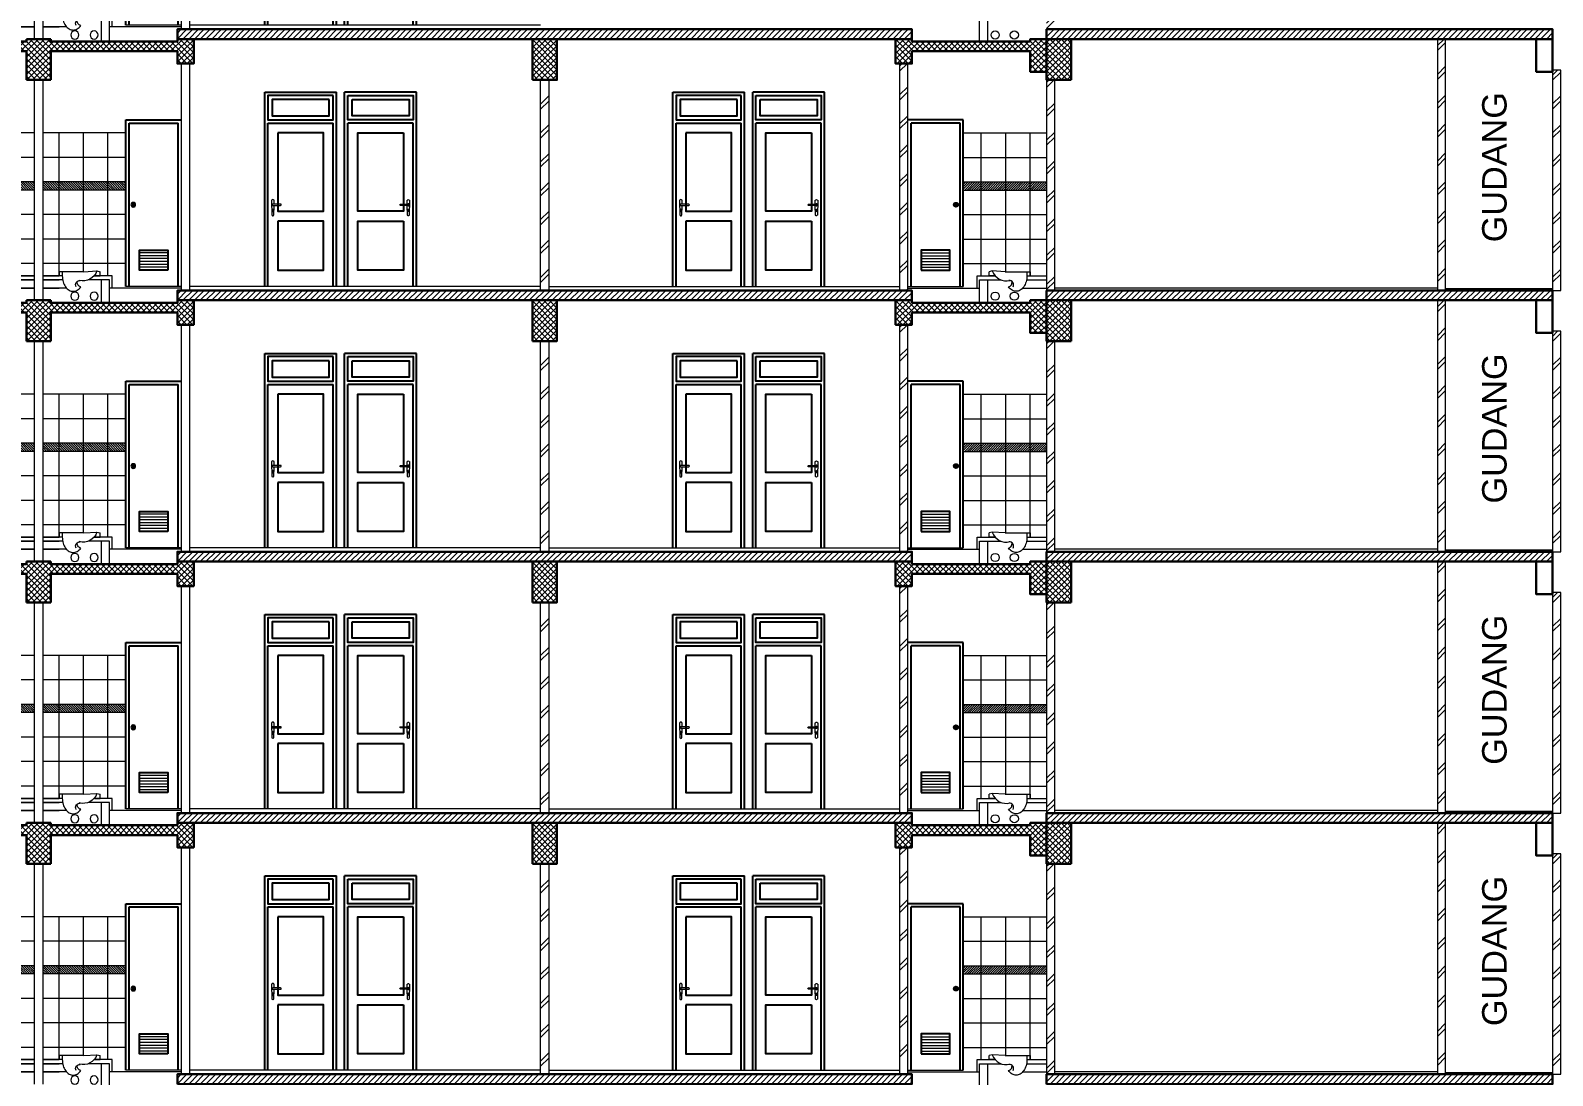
# Model space of a CAD drawing. Header units: millimetres. Extents: x -16 to 103, y -17 to 67.
# Drawn here: x 43.3 to 61.95, y 10.36 to 23.16 of the extents above; entities that cross this region are included whole.
import ezdxf

# ---------------------------------------------------------------- set-up
doc = ezdxf.new("R2010")
doc.units = ezdxf.units.MM
for name, color, linetype, lineweight in [('ars', 11, 'Continuous', 0), ('BLK', 1, 'Continuous', 30), ('lan', 7, 'Continuous', 15), ('NOT', 7, 'Continuous', 20), ('SANITAIR', 15, 'Continuous', 9), ('tem', 5, 'Continuous', 20)]:
    doc.layers.add(name, color=color, linetype=linetype, lineweight=lineweight)
doc.layers.add('Kusen', color=30, linetype='Continuous')
doc.styles.get("Standard").update_dxf_attribs({"font": 'arial.ttf'})
pattern_1 = [(45, (0, 6.4), (-0.03535534, 0.03535534), []), (135, (0, 6.4), (-0.03535534, -0.03535534), [])]
pattern_2 = [(45, (0, 9.6), (-0.03535534, 0.03535534), []), (135, (0, 9.6), (-0.03535534, -0.03535534), [])]
pattern_3 = [(45, (0, 12.8), (-0.03535534, 0.03535534), []), (135, (0, 12.8), (-0.03535534, -0.03535534), [])]
pattern_4 = [(45, (0, 12.8), (-0.03535534, 0.03535534), [])]
pattern_5 = [(45, (0, 16), (-0.03535534, 0.03535534), []), (135, (0, 16), (-0.03535534, -0.03535534), [])]

# ---------------------------------------------------------------- blocks, each defined once
blk = doc.blocks.new('GAGANG PINTU')
at = {"ltscale": 0.2}
for points in [[(1350.01, 1379.82, -1), (1350.01, 1379.836), (1350.106, 1379.836, -1), (1350.106, 1379.82), (1350.01, 1379.82)], [(1350.091, 1379.836), (1350.09, 1379.884), (1350.094, 1379.884, -0.666667), (1350.118, 1379.884), (1350.122, 1379.884), (1350.118, 1379.7), (1350.114, 1379.7, -1), (1350.098, 1379.7), (1350.094, 1379.7), (1350.091, 1379.82)]]:
    blk.add_lwpolyline(points, format="xyb", dxfattribs=at)
at = {"lineweight": 0, "ltscale": 0.2}
blk.add_lwpolyline([(1350.102, 1379.758, -3.732051), (1350.11, 1379.758), (1350.11, 1379.748, -1), (1350.102, 1379.748), (1350.102, 1379.758)], format="xyb", dxfattribs=at)
blk.add_lwpolyline([(1350.105, 1379.768), (1350.107, 1379.768), (1350.107, 1379.76), (1350.105, 1379.76)], close=True, dxfattribs=at)
blk.add_circle((1350.106, 1379.764), 0.0072, dxfattribs=at)
blk.add_arc((1350.106, 1379.828), 0.012, 221.8103, 138.1897, dxfattribs=at)
blk = doc.blocks.new('Sswc2')
for p, q in [((-0.465, 0.01), (-0.505, 0)), ((-0.505, -0.05), (-0.505, 0)), ((-0.306, 0), (-0.465, 0.01)), ((-0.306, 0), (0, 0)), ((-0.04, 0), (-0.04, -0.05)), ((0, 0), (0, -0.05)), ((-0.433, -0.05), (-0.505, -0.05)), ((-0.04, -0.05), (0, -0.05))]:
    blk.add_line(p, q)
blk.add_lwpolyline([(-0.04, -0.05, -0.070615), (-0.051, -0.125, -0.082272), (-0.079, -0.184, -0.106848), (-0.125, -0.227, -0.134472), (-0.173, -0.24, -0.134472), (-0.221, -0.227, -0.106848), (-0.267, -0.184, -0.006572)], format="xyb")
for centre, radius, start, end in [((-0.294, 0.069), 0.181, 199.1507, 284.8781), ((-0.277, -0.131), 0.0539, 281.0512, 16.0423), ((-0.254, -0.159), 0.0509, 329.5758, 97.5426)]:
    blk.add_arc(centre, radius, start, end)
blk = doc.blocks.new('typikal-1')
at = {"layer": 'ars', "linetype": 'ByBlock'}
h = blk.add_hatch(dxfattribs=at)
h.set_pattern_fill('_USER', color=256, scale=0.02, angle=45, pattern_type=0)
h.set_pattern_definition([(45, (-15.215, -6.97), (-0.014142136, 0.014142136), [])])
h.paths.add_polyline_path([(6.15, 1.23), (6.15, 1.33), (5.13, 1.33), (5.13, 1.23)])
h = blk.add_hatch(dxfattribs=at)
h.set_pattern_fill('_USER', color=256, scale=0.02, angle=45, pattern_type=0)
h.set_pattern_definition([(45, (-14.095, -6.97), (-0.014142136, 0.014142136), [])])
h.paths.add_polyline_path([(7.27, 1.23), (7.27, 1.33), (6.25, 1.33), (6.25, 1.23)])
at = {"layer": 'ars'}
for p, q in [((5.13, 1.93), (6.15, 1.93)), ((5.35, 0.18), (5.35, 1.93)), ((5.65, 0.23), (5.65, 1.93)), ((5.95, 0.18), (5.95, 1.93)), ((6.25, 0.18), (6.25, 1.93)), ((6.25, 1.93), (7.27, 1.93)), ((6.45, 0.18), (6.45, 1.93)), ((6.75, 0.23), (6.75, 1.93)), ((7.05, 0.18), (7.05, 1.93)), ((5.13, 1.63), (6.15, 1.63)), ((6.25, 1.63), (7.27, 1.63)), ((5.13, 1.33), (6.15, 1.33)), ((6.25, 1.33), (7.27, 1.33)), ((5.13, 1.23), (6.15, 1.23)), ((6.25, 1.23), (7.27, 1.23)), ((5.13, 0.93), (6.15, 0.93)), ((6.25, 0.93), (7.27, 0.93)), ((5.13, 0.63), (6.15, 0.63)), ((6.25, 0.63), (7.27, 0.63)), ((4.615, 0.46), (4.965, 0.46)), ((4.615, 0.425), (4.965, 0.425)), ((4.615, 0.39), (4.965, 0.39)), ((7.785, 0.46), (7.435, 0.46)), ((7.785, 0.425), (7.435, 0.425)), ((7.785, 0.39), (7.435, 0.39)), ((4.615, 0.355), (4.965, 0.355)), ((4.615, 0.32), (4.965, 0.32)), ((4.615, 0.285), (4.965, 0.285)), ((5.13, 0.33), (6.15, 0.33)), ((6.25, 0.33), (7.27, 0.33)), ((7.785, 0.355), (7.435, 0.355)), ((7.785, 0.32), (7.435, 0.32)), ((7.785, 0.285), (7.435, 0.285))]:
    blk.add_line(p, q, dxfattribs=at)
at = {"layer": 'BLK'}
for p, q in [((6.05, 3.08), (6.35, 3.08)), ((6.35, 2.58), (6.05, 2.58))]:
    blk.add_line(p, q, dxfattribs=at)
for points in [[(6.05, 3.08), (6.05, 3.05), (4.5, 3.05), (4.5, 3.08), (4.3, 3.08), (4.3, 2.78), (4.5, 2.78), (4.5, 2.93), (6.05, 2.93), (6.05, 2.58)], [(6.35, 3.08), (6.35, 3.05), (7.9, 3.05), (7.9, 3.08), (8.1, 3.08), (8.1, 2.78), (7.9, 2.78), (7.9, 2.93), (6.35, 2.93), (6.35, 2.58)]]:
    blk.add_lwpolyline(points, dxfattribs=at)
at = {"layer": 'Kusen'}
for p, q in [((1.57, 0.05), (1.57, 2.43)), ((1.57, 2.43), (2.45, 2.43)), ((2.45, 0.05), (2.45, 2.43)), ((3.43, 2.43), (2.55, 2.43)), ((2.55, 0.05), (2.55, 2.43)), ((3.43, 0.05), (3.43, 2.43)), ((8.97, 0.05), (8.97, 2.43)), ((8.97, 2.43), (9.85, 2.43)), ((9.85, 0.05), (9.85, 2.43)), ((10.83, 2.43), (9.95, 2.43)), ((9.95, 0.05), (9.95, 2.43)), ((10.83, 0.05), (10.83, 2.43)), ((5.13, 2.09), (4.45, 2.09)), ((5.13, 0.05), (5.13, 2.09)), ((7.27, 0.05), (7.27, 2.09)), ((7.27, 2.09), (7.95, 2.09)), ((1.61, 0.05), (1.61, 2.05)), ((1.61, 2.05), (2.41, 2.05)), ((2.41, 0.05), (2.41, 2.05)), ((2.59, 0.05), (2.59, 2.05)), ((3.39, 2.05), (2.59, 2.05)), ((3.39, 0.05), (3.39, 2.05)), ((4.49, 0.05), (4.49, 2.05)), ((5.09, 2.05), (4.49, 2.05)), ((5.09, 0.05), (5.09, 2.05)), ((7.31, 0.05), (7.31, 2.05)), ((7.31, 2.05), (7.91, 2.05)), ((7.91, 0.05), (7.91, 2.05)), ((9.01, 0.05), (9.01, 2.05)), ((9.01, 2.05), (9.81, 2.05)), ((9.81, 0.05), (9.81, 2.05)), ((9.99, 0.05), (9.99, 2.05)), ((10.79, 2.05), (9.99, 2.05)), ((10.79, 0.05), (10.79, 2.05))]:
    blk.add_line(p, q, dxfattribs=at)
for points in [[(2.41, 2.39), (1.61, 2.39), (1.61, 2.09), (2.41, 2.09)], [(2.36, 2.34), (1.66, 2.34), (1.66, 2.14), (2.36, 2.14)], [(2.59, 2.39), (3.39, 2.39), (3.39, 2.09), (2.59, 2.09)], [(2.64, 2.34), (3.34, 2.34), (3.34, 2.14), (2.64, 2.14)], [(9.81, 2.39), (9.01, 2.39), (9.01, 2.09), (9.81, 2.09)], [(9.76, 2.34), (9.06, 2.34), (9.06, 2.14), (9.76, 2.14)], [(9.99, 2.39), (10.79, 2.39), (10.79, 2.09), (9.99, 2.09)], [(10.04, 2.34), (10.74, 2.34), (10.74, 2.14), (10.04, 2.14)], [(1.73, 1.93), (1.73, 0.97), (2.29, 0.97), (2.29, 1.93)], [(3.27, 1.93), (3.27, 0.97), (2.71, 0.97), (2.71, 1.93)], [(9.13, 1.93), (9.13, 0.97), (9.69, 0.97), (9.69, 1.93)], [(10.67, 1.93), (10.67, 0.97), (10.11, 0.97), (10.11, 1.93)], [(1.73, 0.85), (1.73, 0.25), (2.29, 0.25), (2.29, 0.85)], [(3.27, 0.85), (3.27, 0.25), (2.71, 0.25), (2.71, 0.85)], [(9.13, 0.85), (9.13, 0.25), (9.69, 0.25), (9.69, 0.85)], [(10.67, 0.85), (10.67, 0.25), (10.11, 0.25), (10.11, 0.85)], [(4.615, 0.25), (4.965, 0.25), (4.965, 0.495), (4.615, 0.495)], [(7.785, 0.25), (7.435, 0.25), (7.435, 0.495), (7.785, 0.495)]]:
    blk.add_lwpolyline(points, close=True, dxfattribs=at)
for centre, radius in [((5.04, 1.05), 0.025), ((5.04, 1.05), 0.005), ((7.36, 1.05), 0.025), ((7.36, 1.05), 0.005)]:
    blk.add_circle(centre, radius, dxfattribs=at)
at = {"layer": 'lan'}
for p, q in [((0.05, 0.05), (4.35, 0.05)), ((4.45, 0.05), (5.13, 0.05)), ((4.45, 0.03), (5.33, 0.03)), ((5.3, 0.03), (5.3, 0.18)), ((5.3, 0.18), (5.52, 0.18)), ((5.43, 0.13), (5.592, 0.13)), ((5.858, 0.03), (6.15, 0.03)), ((5.905, 0.13), (6.15, 0.13)), ((5.91, 0.18), (6.15, 0.18)), ((6.15, 0.18), (5.95, 0.18)), ((6.15, 0.13), (5.95, 0.13)), ((6.15, 0.03), (5.95, 0.03)), ((6.49, 0.18), (6.25, 0.18)), ((6.25, 0.18), (6.45, 0.18)), ((6.495, 0.13), (6.25, 0.13)), ((6.25, 0.13), (6.45, 0.13)), ((6.542, 0.03), (6.25, 0.03)), ((6.25, 0.03), (6.45, 0.03)), ((6.97, 0.13), (6.808, 0.13)), ((7.1, 0.18), (6.88, 0.18)), ((7.95, 0.03), (7.07, 0.03)), ((7.1, 0.03), (7.1, 0.18)), ((7.95, 0.05), (7.27, 0.05)), ((12.35, 0.05), (8.05, 0.05))]:
    blk.add_line(p, q, dxfattribs=at)
for centre in [(5.52, -0.07), (5.756, -0.07), (6.644, -0.07), (6.88, -0.07)]:
    blk.add_circle(centre, 0.05, dxfattribs=at)
at = {"layer": 'tem'}
for p, q in [((4.35, 2.78), (4.35, 0)), ((4.45, 0), (4.45, 2.78)), ((7.95, 0), (7.95, 2.78)), ((8.05, 2.78), (8.05, 0)), ((6.15, 2.58), (6.15, -0.12)), ((6.25, -0.12), (6.25, 2.58)), ((5.33, -0.15), (5.33, 0.13)), ((5.33, 0.13), (5.43, 0.13)), ((5.43, -0.15), (5.43, 0.13)), ((6.97, -0.15), (6.97, 0.13)), ((7.07, 0.13), (6.97, 0.13)), ((7.07, -0.15), (7.07, 0.13))]:
    blk.add_line(p, q, dxfattribs=at)
at = {"layer": 'ars', "extrusion": (0, 0, -1), "zscale": -1, "rotation": 359.9999927123874}
for p in [(-1351.776, -1378.778), (-1359.176, -1378.778)]:
    blk.add_blockref('GAGANG PINTU', p, dxfattribs=at)
at = {"layer": 'ars', "extrusion": (0, 0, -1), "xscale": -1, "zscale": -1, "rotation": 7.287612593387394e-06}
for p in [(1346.776, -1378.778), (1339.376, -1378.778)]:
    blk.add_blockref('GAGANG PINTU', p, dxfattribs=at)
at = {"layer": 'SANITAIR'}
blk.add_blockref('Sswc2', (5.95, 0.23), dxfattribs=at)
at = {"layer": 'SANITAIR', "xscale": -1}
blk.add_blockref('Sswc2', (6.45, 0.23), dxfattribs=at)

msp = doc.modelspace()

# ---------------------------------------------------------------- hatches: boundary and pattern name
at = {"layer": 'ars'}
h = msp.add_hatch(dxfattribs=at)
h.set_pattern_fill('TEMBOK', color=256, scale=0.25)
h.set_pattern_definition([(45, (6.2, 22.135), (-0.1767767, 0.1767767), []), (45, (6.2625, 22.135), (-0.1767767, 0.1767767), [])])
h.paths.add_polyline_path([(55.75, 25.755), (55.85, 25.755), (55.85, 23.055), (55.75, 23.055)])
h = msp.add_hatch(dxfattribs=at)
h.set_pattern_fill('_USER', color=256, scale=0.05, angle=45, pattern_type=0)
h.set_pattern_definition([(45, (0, 16), (-0.03535534, 0.03535534), [])])
h.paths.add_polyline_path([(45.1, 23.055), (54.1, 23.055), (54.1, 23.175), (45.1, 23.175)])
h = msp.add_hatch(dxfattribs=at)
h.set_pattern_fill('_USER', color=256, scale=0.05, angle=45, pattern_type=0)
h.set_pattern_definition(pattern_4)
h.paths.add_polyline_path([(55.75, 23.055), (61.95, 23.055), (61.95, 23.175), (55.75, 23.175)])
h = msp.add_hatch(dxfattribs=at)
h.set_pattern_fill('_USER', color=256, scale=0.05, angle=45, double=1, pattern_type=0)
h.set_pattern_definition(pattern_5)
h.paths.add_polyline_path([(45.3, 23.055), (45.1, 23.055), (45.1, 23.025), (43.55, 23.025), (43.55, 23.055), (43.25, 23.055), (43.25, 23.025), (41.7, 23.025), (41.7, 23.055), (41.5, 23.055), (41.5, 22.755), (41.7, 22.755), (41.7, 22.905), (43.25, 22.905), (43.25, 22.555), (43.55, 22.555), (43.55, 22.905), (45.1, 22.905), (45.1, 22.755), (45.3, 22.755)])
h = msp.add_hatch(dxfattribs=at)
h.set_pattern_fill('_USER', color=256, scale=0.05, angle=45, double=1, pattern_type=0)
h.set_pattern_definition(pattern_5)
h.paths.add_polyline_path([(49.45, 22.555), (49.75, 22.555), (49.75, 23.055), (49.45, 23.055)])
h = msp.add_hatch(dxfattribs=at)
h.set_pattern_fill('_USER', color=256, scale=0.05, angle=45, double=1, pattern_type=0)
h.set_pattern_definition(pattern_5)
h.paths.add_polyline_path([(55.75, 23.055), (55.55, 23.055), (55.55, 23.025), (54.1, 23.025), (54.1, 23.055), (53.9, 23.055), (53.9, 22.755), (54.1, 22.755), (54.1, 22.905), (55.55, 22.905), (55.55, 22.655), (55.75, 22.655)])
h = msp.add_hatch(dxfattribs=at)
h.set_pattern_fill('_USER', color=256, scale=0.05, angle=45, double=1, pattern_type=0)
h.set_pattern_definition(pattern_3)
h.paths.add_polyline_path([(55.75, 22.555), (56.05, 22.555), (56.05, 23.055), (55.75, 23.055)])
h = msp.add_hatch(dxfattribs=at)
h.set_pattern_fill('TEMBOK', color=256, scale=0.25)
h.set_pattern_definition([(45, (13.81, 19.025), (-0.1767767, 0.1767767), []), (45, (13.8725, 19.025), (-0.1767767, 0.1767767), [])])
h.paths.add_polyline_path([(60.54, 23.055), (60.64, 23.055), (60.64, 19.975), (60.54, 19.975)])
h = msp.add_hatch(dxfattribs=at)
h.set_pattern_fill('TEMBOK', color=256, scale=0.25)
h.set_pattern_definition([(45, (4.4, 19.135), (-0.1767767, 0.1767767), []), (45, (4.4625, 19.135), (-0.1767767, 0.1767767), [])])
h.paths.add_polyline_path([(53.95, 22.755), (54.05, 22.755), (54.05, 19.975), (53.95, 19.975)])
h = msp.add_hatch(dxfattribs=at)
h.set_pattern_fill('TEMBOK', color=256, scale=0.25)
h.set_pattern_definition([(45, (12.4, 19.025), (-0.1767767, 0.1767767), []), (45, (12.4625, 19.025), (-0.1767767, 0.1767767), [])])
h.paths.add_polyline_path([(61.95, 22.675), (62.05, 22.675), (62.05, 19.975), (61.95, 19.975)])
h = msp.add_hatch(dxfattribs=at)
h.set_pattern_fill('TEMBOK', color=256, scale=0.25)
h.set_pattern_definition([(45, (37.2, 19.1), (-0.1767767, 0.1767767), []), (45, (37.2625, 19.1), (-0.1767767, 0.1767767), [])])
h.paths.add_polyline_path([(49.65, 22.555), (49.55, 22.555), (49.55, 19.975), (49.65, 19.975)])
h = msp.add_hatch(dxfattribs=at)
h.set_pattern_fill('TEMBOK', color=256, scale=0.25)
h.set_pattern_definition([(45, (6.2, 18.935), (-0.1767767, 0.1767767), []), (45, (6.2625, 18.935), (-0.1767767, 0.1767767), [])])
h.paths.add_polyline_path([(55.75, 22.555), (55.85, 22.555), (55.85, 19.855), (55.75, 19.855)])
at = {"layer": 'ars', "linetype": 'ByBlock'}
h = msp.add_hatch(dxfattribs=at)
h.set_pattern_fill('_USER', color=256, scale=0.02, angle=45, pattern_type=0)
h.set_pattern_definition([(45, (34.385, 13.005), (-0.014142136, 0.014142136), [])])
h.paths.add_polyline_path([(55.75, 21.205), (55.75, 21.305), (54.73, 21.305), (54.73, 21.205)])
at = {"layer": 'ars'}
h = msp.add_hatch(dxfattribs=at)
h.set_pattern_fill('_USER', color=256, scale=0.05, angle=45, pattern_type=0)
h.set_pattern_definition(pattern_4)
h.paths.add_polyline_path([(45.1, 19.855), (54.1, 19.855), (54.1, 19.975), (45.1, 19.975)])
h = msp.add_hatch(dxfattribs=at)
h.set_pattern_fill('_USER', color=256, scale=0.05, angle=45, pattern_type=0)
h.set_pattern_definition([(45, (0, 9.6), (-0.03535534, 0.03535534), [])])
h.paths.add_polyline_path([(55.75, 19.855), (61.95, 19.855), (61.95, 19.975), (55.75, 19.975)])
h = msp.add_hatch(dxfattribs=at)
h.set_pattern_fill('_USER', color=256, scale=0.05, angle=45, double=1, pattern_type=0)
h.set_pattern_definition(pattern_3)
h.paths.add_polyline_path([(45.3, 19.855), (45.1, 19.855), (45.1, 19.825), (43.55, 19.825), (43.55, 19.855), (43.25, 19.855), (43.25, 19.825), (41.7, 19.825), (41.7, 19.855), (41.5, 19.855), (41.5, 19.555), (41.7, 19.555), (41.7, 19.705), (43.25, 19.705), (43.25, 19.355), (43.55, 19.355), (43.55, 19.705), (45.1, 19.705), (45.1, 19.555), (45.3, 19.555)])
h = msp.add_hatch(dxfattribs=at)
h.set_pattern_fill('_USER', color=256, scale=0.05, angle=45, double=1, pattern_type=0)
h.set_pattern_definition(pattern_3)
h.paths.add_polyline_path([(49.45, 19.355), (49.75, 19.355), (49.75, 19.855), (49.45, 19.855)])
h = msp.add_hatch(dxfattribs=at)
h.set_pattern_fill('_USER', color=256, scale=0.05, angle=45, double=1, pattern_type=0)
h.set_pattern_definition(pattern_3)
h.paths.add_polyline_path([(55.75, 19.855), (55.55, 19.855), (55.55, 19.825), (54.1, 19.825), (54.1, 19.855), (53.9, 19.855), (53.9, 19.555), (54.1, 19.555), (54.1, 19.705), (55.55, 19.705), (55.55, 19.455), (55.75, 19.455)])
h = msp.add_hatch(dxfattribs=at)
h.set_pattern_fill('_USER', color=256, scale=0.05, angle=45, double=1, pattern_type=0)
h.set_pattern_definition([(45, (0, 9.6), (-0.03535534, 0.03535534), []), (135, (0, 9.6), (-0.03535534, -0.03535534), [])])
h.paths.add_polyline_path([(55.75, 19.355), (56.05, 19.355), (56.05, 19.855), (55.75, 19.855)])
h = msp.add_hatch(dxfattribs=at)
h.set_pattern_fill('TEMBOK', color=256, scale=0.25)
h.set_pattern_definition([(45, (13.81, 15.825), (-0.1767767, 0.1767767), []), (45, (13.8725, 15.825), (-0.1767767, 0.1767767), [])])
h.paths.add_polyline_path([(60.54, 19.855), (60.64, 19.855), (60.64, 16.775), (60.54, 16.775)])
h = msp.add_hatch(dxfattribs=at)
h.set_pattern_fill('TEMBOK', color=256, scale=0.25)
h.set_pattern_definition([(45, (4.4, 15.935), (-0.1767767, 0.1767767), []), (45, (4.4625, 15.935), (-0.1767767, 0.1767767), [])])
h.paths.add_polyline_path([(53.95, 19.555), (54.05, 19.555), (54.05, 16.775), (53.95, 16.775)])
h = msp.add_hatch(dxfattribs=at)
h.set_pattern_fill('TEMBOK', color=256, scale=0.25)
h.set_pattern_definition([(45, (12.4, 15.825), (-0.1767767, 0.1767767), []), (45, (12.4625, 15.825), (-0.1767767, 0.1767767), [])])
h.paths.add_polyline_path([(61.95, 19.475), (62.05, 19.475), (62.05, 16.775), (61.95, 16.775)])
h = msp.add_hatch(dxfattribs=at)
h.set_pattern_fill('TEMBOK', color=256, scale=0.25)
h.set_pattern_definition([(45, (37.2, 15.9), (-0.1767767, 0.1767767), []), (45, (37.2625, 15.9), (-0.1767767, 0.1767767), [])])
h.paths.add_polyline_path([(49.65, 19.355), (49.55, 19.355), (49.55, 16.775), (49.65, 16.775)])
h = msp.add_hatch(dxfattribs=at)
h.set_pattern_fill('TEMBOK', color=256, scale=0.25)
h.set_pattern_definition([(45, (6.2, 15.735), (-0.1767767, 0.1767767), []), (45, (6.2625, 15.735), (-0.1767767, 0.1767767), [])])
h.paths.add_polyline_path([(55.75, 19.355), (55.85, 19.355), (55.85, 16.655), (55.75, 16.655)])
at = {"layer": 'ars', "linetype": 'ByBlock'}
h = msp.add_hatch(dxfattribs=at)
h.set_pattern_fill('_USER', color=256, scale=0.02, angle=45, pattern_type=0)
h.set_pattern_definition([(45, (34.385, 9.805), (-0.014142136, 0.014142136), [])])
h.paths.add_polyline_path([(55.75, 18.005), (55.75, 18.105), (54.73, 18.105), (54.73, 18.005)])
at = {"layer": 'ars'}
h = msp.add_hatch(dxfattribs=at)
h.set_pattern_fill('_USER', color=256, scale=0.05, angle=45, double=1, pattern_type=0)
h.set_pattern_definition(pattern_2)
h.paths.add_polyline_path([(45.3, 16.655), (45.1, 16.655), (45.1, 16.625), (43.55, 16.625), (43.55, 16.655), (43.25, 16.655), (43.25, 16.625), (41.7, 16.625), (41.7, 16.655), (41.5, 16.655), (41.5, 16.355), (41.7, 16.355), (41.7, 16.505), (43.25, 16.505), (43.25, 16.155), (43.55, 16.155), (43.55, 16.505), (45.1, 16.505), (45.1, 16.355), (45.3, 16.355)])
h = msp.add_hatch(dxfattribs=at)
h.set_pattern_fill('_USER', color=256, scale=0.05, angle=45, pattern_type=0)
h.set_pattern_definition([(45, (0, 9.6), (-0.03535534, 0.03535534), [])])
h.paths.add_polyline_path([(45.1, 16.655), (54.1, 16.655), (54.1, 16.775), (45.1, 16.775)])
h = msp.add_hatch(dxfattribs=at)
h.set_pattern_fill('_USER', color=256, scale=0.05, angle=45, double=1, pattern_type=0)
h.set_pattern_definition(pattern_2)
h.paths.add_polyline_path([(49.45, 16.155), (49.75, 16.155), (49.75, 16.655), (49.45, 16.655)])
h = msp.add_hatch(dxfattribs=at)
h.set_pattern_fill('_USER', color=256, scale=0.05, angle=45, double=1, pattern_type=0)
h.set_pattern_definition(pattern_2)
h.paths.add_polyline_path([(55.75, 16.655), (55.55, 16.655), (55.55, 16.625), (54.1, 16.625), (54.1, 16.655), (53.9, 16.655), (53.9, 16.355), (54.1, 16.355), (54.1, 16.505), (55.55, 16.505), (55.55, 16.255), (55.75, 16.255)])
h = msp.add_hatch(dxfattribs=at)
h.set_pattern_fill('_USER', color=256, scale=0.05, angle=45, pattern_type=0)
h.set_pattern_definition([(45, (0, 6.4), (-0.03535534, 0.03535534), [])])
h.paths.add_polyline_path([(55.75, 16.655), (61.95, 16.655), (61.95, 16.775), (55.75, 16.775)])
h = msp.add_hatch(dxfattribs=at)
h.set_pattern_fill('_USER', color=256, scale=0.05, angle=45, double=1, pattern_type=0)
h.set_pattern_definition([(45, (0, 6.4), (-0.03535534, 0.03535534), []), (135, (0, 6.4), (-0.03535534, -0.03535534), [])])
h.paths.add_polyline_path([(55.75, 16.155), (56.05, 16.155), (56.05, 16.655), (55.75, 16.655)])
h = msp.add_hatch(dxfattribs=at)
h.set_pattern_fill('TEMBOK', color=256, scale=0.25)
h.set_pattern_definition([(45, (13.81, 12.625), (-0.1767767, 0.1767767), []), (45, (13.8725, 12.625), (-0.1767767, 0.1767767), [])])
h.paths.add_polyline_path([(60.54, 16.655), (60.64, 16.655), (60.64, 13.575), (60.54, 13.575)])
h = msp.add_hatch(dxfattribs=at)
h.set_pattern_fill('TEMBOK', color=256, scale=0.25)
h.set_pattern_definition([(45, (4.4, 12.735), (-0.1767767, 0.1767767), []), (45, (4.4625, 12.735), (-0.1767767, 0.1767767), [])])
h.paths.add_polyline_path([(53.95, 16.355), (54.05, 16.355), (54.05, 13.575), (53.95, 13.575)])
h = msp.add_hatch(dxfattribs=at)
h.set_pattern_fill('TEMBOK', color=256, scale=0.25)
h.set_pattern_definition([(45, (12.4, 12.625), (-0.1767767, 0.1767767), []), (45, (12.4625, 12.625), (-0.1767767, 0.1767767), [])])
h.paths.add_polyline_path([(61.95, 16.275), (62.05, 16.275), (62.05, 13.575), (61.95, 13.575)])
h = msp.add_hatch(dxfattribs=at)
h.set_pattern_fill('TEMBOK', color=256, scale=0.25)
h.set_pattern_definition([(45, (37.2, 12.7), (-0.1767767, 0.1767767), []), (45, (37.2625, 12.7), (-0.1767767, 0.1767767), [])])
h.paths.add_polyline_path([(49.65, 16.155), (49.55, 16.155), (49.55, 13.575), (49.65, 13.575)])
h = msp.add_hatch(dxfattribs=at)
h.set_pattern_fill('TEMBOK', color=256, scale=0.25)
h.set_pattern_definition([(45, (6.2, 12.535), (-0.1767767, 0.1767767), []), (45, (6.2625, 12.535), (-0.1767767, 0.1767767), [])])
h.paths.add_polyline_path([(55.75, 16.155), (55.85, 16.155), (55.85, 13.455), (55.75, 13.455)])
at = {"layer": 'ars', "linetype": 'ByBlock'}
h = msp.add_hatch(dxfattribs=at)
h.set_pattern_fill('_USER', color=256, scale=0.02, angle=45, pattern_type=0)
h.set_pattern_definition([(45, (34.385, 6.605), (-0.014142136, 0.014142136), [])])
h.paths.add_polyline_path([(55.75, 14.805), (55.75, 14.905), (54.73, 14.905), (54.73, 14.805)])
at = {"layer": 'ars'}
h = msp.add_hatch(dxfattribs=at)
h.set_pattern_fill('_USER', color=256, scale=0.05, angle=45, double=1, pattern_type=0)
h.set_pattern_definition(pattern_1)
h.paths.add_polyline_path([(45.3, 13.455), (45.1, 13.455), (45.1, 13.425), (43.55, 13.425), (43.55, 13.455), (43.25, 13.455), (43.25, 13.425), (41.7, 13.425), (41.7, 13.455), (41.5, 13.455), (41.5, 13.155), (41.7, 13.155), (41.7, 13.305), (43.25, 13.305), (43.25, 12.955), (43.55, 12.955), (43.55, 13.305), (45.1, 13.305), (45.1, 13.155), (45.3, 13.155)])
h = msp.add_hatch(dxfattribs=at)
h.set_pattern_fill('_USER', color=256, scale=0.05, angle=45, pattern_type=0)
h.set_pattern_definition([(45, (0, 6.4), (-0.03535534, 0.03535534), [])])
h.paths.add_polyline_path([(45.1, 13.455), (54.1, 13.455), (54.1, 13.575), (45.1, 13.575)])
h = msp.add_hatch(dxfattribs=at)
h.set_pattern_fill('_USER', color=256, scale=0.05, angle=45, double=1, pattern_type=0)
h.set_pattern_definition(pattern_1)
h.paths.add_polyline_path([(49.45, 12.955), (49.75, 12.955), (49.75, 13.455), (49.45, 13.455)])
h = msp.add_hatch(dxfattribs=at)
h.set_pattern_fill('_USER', color=256, scale=0.05, angle=45, double=1, pattern_type=0)
h.set_pattern_definition(pattern_1)
h.paths.add_polyline_path([(55.75, 13.455), (55.55, 13.455), (55.55, 13.425), (54.1, 13.425), (54.1, 13.455), (53.9, 13.455), (53.9, 13.155), (54.1, 13.155), (54.1, 13.305), (55.55, 13.305), (55.55, 13.055), (55.75, 13.055)])
h = msp.add_hatch(dxfattribs=at)
h.set_pattern_fill('_USER', color=256, scale=0.05, angle=45, pattern_type=0)
h.set_pattern_definition([(45, (0, 3.2), (-0.03535534, 0.03535534), [])])
h.paths.add_polyline_path([(55.75, 13.455), (61.95, 13.455), (61.95, 13.575), (55.75, 13.575)])
h = msp.add_hatch(dxfattribs=at)
h.set_pattern_fill('_USER', color=256, scale=0.05, angle=45, double=1, pattern_type=0)
h.set_pattern_definition([(45, (0, 3.2), (-0.03535534, 0.03535534), []), (135, (0, 3.2), (-0.03535534, -0.03535534), [])])
h.paths.add_polyline_path([(55.75, 12.955), (56.05, 12.955), (56.05, 13.455), (55.75, 13.455)])
h = msp.add_hatch(dxfattribs=at)
h.set_pattern_fill('TEMBOK', color=256, scale=0.25)
h.set_pattern_definition([(45, (13.81, 9.425), (-0.1767767, 0.1767767), []), (45, (13.8725, 9.425), (-0.1767767, 0.1767767), [])])
h.paths.add_polyline_path([(60.54, 13.455), (60.64, 13.455), (60.64, 10.375), (60.54, 10.375)])
h = msp.add_hatch(dxfattribs=at)
h.set_pattern_fill('TEMBOK', color=256, scale=0.25)
h.set_pattern_definition([(45, (4.4, 9.535), (-0.1767767, 0.1767767), []), (45, (4.4625, 9.535), (-0.1767767, 0.1767767), [])])
h.paths.add_polyline_path([(53.95, 13.155), (54.05, 13.155), (54.05, 10.375), (53.95, 10.375)])
h = msp.add_hatch(dxfattribs=at)
h.set_pattern_fill('TEMBOK', color=256, scale=0.25)
h.set_pattern_definition([(45, (12.4, 9.425), (-0.1767767, 0.1767767), []), (45, (12.4625, 9.425), (-0.1767767, 0.1767767), [])])
h.paths.add_polyline_path([(61.95, 13.075), (62.05, 13.075), (62.05, 10.375), (61.95, 10.375)])
h = msp.add_hatch(dxfattribs=at)
h.set_pattern_fill('TEMBOK', color=256, scale=0.25)
h.set_pattern_definition([(45, (37.2, 9.5), (-0.1767767, 0.1767767), []), (45, (37.2625, 9.5), (-0.1767767, 0.1767767), [])])
h.paths.add_polyline_path([(49.65, 12.955), (49.55, 12.955), (49.55, 10.375), (49.65, 10.375)])
h = msp.add_hatch(dxfattribs=at)
h.set_pattern_fill('TEMBOK', color=256, scale=0.25)
h.set_pattern_definition([(45, (6.2, 9.335), (-0.1767767, 0.1767767), []), (45, (6.2625, 9.335), (-0.1767767, 0.1767767), [])])
h.paths.add_polyline_path([(55.75, 12.955), (55.85, 12.955), (55.85, 10.255), (55.75, 10.255)])
at = {"layer": 'ars', "linetype": 'ByBlock'}
h = msp.add_hatch(dxfattribs=at)
h.set_pattern_fill('_USER', color=256, scale=0.02, angle=45, pattern_type=0)
h.set_pattern_definition([(45, (34.385, 3.405), (-0.014142136, 0.014142136), [])])
h.paths.add_polyline_path([(55.75, 11.605), (55.75, 11.705), (54.73, 11.705), (54.73, 11.605)])
at = {"layer": 'ars'}
h = msp.add_hatch(dxfattribs=at)
h.set_pattern_fill('_USER', color=256, scale=0.05, angle=45, pattern_type=0)
h.set_pattern_definition([(45, (0, 3.2), (-0.03535534, 0.03535534), [])])
h.paths.add_polyline_path([(45.1, 10.255), (54.1, 10.255), (54.1, 10.375), (45.1, 10.375)])
h = msp.add_hatch(dxfattribs=at)
h.set_pattern_fill('_USER', color=256, scale=0.05, angle=45, pattern_type=0)
h.set_pattern_definition([(45, (0, 0), (-0.03535534, 0.03535534), [])])
h.paths.add_polyline_path([(55.75, 10.255), (61.95, 10.255), (61.95, 10.375), (55.75, 10.375)])

# ---------------------------------------------------------------- linework, layer by layer
for p, q in [((54.73, 21.905), (55.75, 21.905)), ((54.95, 20.155), (54.95, 21.905)), ((55.25, 20.205), (55.25, 21.905)), ((55.55, 20.155), (55.55, 21.905)), ((54.73, 21.605), (55.75, 21.605)), ((54.73, 21.305), (55.75, 21.305)), ((54.73, 21.205), (55.75, 21.205)), ((54.73, 20.905), (55.75, 20.905)), ((54.73, 20.605), (55.75, 20.605)), ((54.215, 20.435), (54.565, 20.435)), ((54.215, 20.4), (54.565, 20.4)), ((54.215, 20.365), (54.565, 20.365)), ((54.215, 20.33), (54.565, 20.33)), ((54.215, 20.295), (54.565, 20.295)), ((54.215, 20.26), (54.565, 20.26)), ((54.73, 20.305), (55.75, 20.305)), ((54.73, 18.705), (55.75, 18.705)), ((54.95, 16.955), (54.95, 18.705)), ((55.25, 17.005), (55.25, 18.705)), ((55.55, 16.955), (55.55, 18.705)), ((54.73, 18.405), (55.75, 18.405)), ((54.73, 18.105), (55.75, 18.105)), ((54.73, 18.005), (55.75, 18.005)), ((54.73, 17.705), (55.75, 17.705)), ((54.73, 17.405), (55.75, 17.405)), ((54.215, 17.235), (54.565, 17.235)), ((54.215, 17.2), (54.565, 17.2)), ((54.215, 17.165), (54.565, 17.165)), ((54.215, 17.13), (54.565, 17.13)), ((54.215, 17.095), (54.565, 17.095)), ((54.215, 17.06), (54.565, 17.06)), ((54.73, 17.105), (55.75, 17.105)), ((54.73, 15.505), (55.75, 15.505)), ((54.95, 13.755), (54.95, 15.505)), ((55.25, 13.805), (55.25, 15.505)), ((55.55, 13.755), (55.55, 15.505)), ((54.73, 15.205), (55.75, 15.205)), ((54.73, 14.905), (55.75, 14.905)), ((54.73, 14.805), (55.75, 14.805)), ((54.73, 14.505), (55.75, 14.505)), ((54.73, 14.205), (55.75, 14.205)), ((54.215, 14.035), (54.565, 14.035)), ((54.215, 14), (54.565, 14)), ((54.215, 13.965), (54.565, 13.965)), ((54.215, 13.93), (54.565, 13.93)), ((54.215, 13.895), (54.565, 13.895)), ((54.215, 13.86), (54.565, 13.86)), ((54.73, 13.905), (55.75, 13.905)), ((54.73, 12.305), (55.75, 12.305)), ((54.95, 10.555), (54.95, 12.305)), ((55.25, 10.605), (55.25, 12.305)), ((55.55, 10.555), (55.55, 12.305)), ((54.73, 12.005), (55.75, 12.005)), ((54.73, 11.705), (55.75, 11.705)), ((54.73, 11.605), (55.75, 11.605)), ((54.73, 11.305), (55.75, 11.305)), ((54.73, 11.005), (55.75, 11.005)), ((54.215, 10.835), (54.565, 10.835)), ((54.215, 10.8), (54.565, 10.8)), ((54.215, 10.765), (54.565, 10.765)), ((54.215, 10.73), (54.565, 10.73)), ((54.215, 10.695), (54.565, 10.695)), ((54.215, 10.66), (54.565, 10.66)), ((54.73, 10.705), (55.75, 10.705))]:
    msp.add_line(p, q, dxfattribs=at)
at = {"layer": 'BLK'}
for points in [[(45.1, 23.055), (54.1, 23.055), (54.1, 23.175), (45.1, 23.175)], [(55.75, 23.055), (61.95, 23.055), (61.95, 23.175), (55.75, 23.175)], [(49.45, 22.555), (49.75, 22.555), (49.75, 23.055), (49.45, 23.055)], [(56.05, 22.555), (55.75, 22.555), (55.75, 23.055), (56.05, 23.055)], [(61.95, 22.655), (61.75, 22.655), (61.75, 23.055), (61.95, 23.055)], [(45.1, 19.855), (54.1, 19.855), (54.1, 19.975), (45.1, 19.975)], [(55.75, 19.855), (61.95, 19.855), (61.95, 19.975), (55.75, 19.975)], [(49.45, 19.355), (49.75, 19.355), (49.75, 19.855), (49.45, 19.855)], [(56.05, 19.355), (55.75, 19.355), (55.75, 19.855), (56.05, 19.855)], [(61.95, 19.455), (61.75, 19.455), (61.75, 19.855), (61.95, 19.855)], [(45.1, 16.655), (54.1, 16.655), (54.1, 16.775), (45.1, 16.775)], [(49.45, 16.155), (49.75, 16.155), (49.75, 16.655), (49.45, 16.655)], [(55.75, 16.655), (61.95, 16.655), (61.95, 16.775), (55.75, 16.775)], [(56.05, 16.155), (55.75, 16.155), (55.75, 16.655), (56.05, 16.655)], [(61.95, 16.255), (61.75, 16.255), (61.75, 16.655), (61.95, 16.655)], [(45.1, 13.455), (54.1, 13.455), (54.1, 13.575), (45.1, 13.575)], [(49.45, 12.955), (49.75, 12.955), (49.75, 13.455), (49.45, 13.455)], [(55.75, 13.455), (61.95, 13.455), (61.95, 13.575), (55.75, 13.575)], [(56.05, 12.955), (55.75, 12.955), (55.75, 13.455), (56.05, 13.455)], [(61.95, 13.055), (61.75, 13.055), (61.75, 13.455), (61.95, 13.455)], [(45.1, 10.255), (54.1, 10.255), (54.1, 10.375), (45.1, 10.375)], [(55.75, 10.255), (61.95, 10.255), (61.95, 10.375), (55.75, 10.375)]]:
    msp.add_lwpolyline(points, close=True, dxfattribs=at)
for points in [[(55.55, 23.025), (54.1, 23.025), (54.1, 23.055), (53.9, 23.055), (53.9, 22.755), (54.1, 22.755), (54.1, 22.905), (55.55, 22.905)], [(55.55, 23.025), (55.55, 23.055), (55.75, 23.055), (55.75, 22.655), (55.55, 22.655), (55.55, 22.905)], [(55.55, 19.825), (54.1, 19.825), (54.1, 19.855), (53.9, 19.855), (53.9, 19.555), (54.1, 19.555), (54.1, 19.705), (55.55, 19.705)], [(55.55, 19.825), (55.55, 19.855), (55.75, 19.855), (55.75, 19.455), (55.55, 19.455), (55.55, 19.705)], [(55.55, 16.625), (54.1, 16.625), (54.1, 16.655), (53.9, 16.655), (53.9, 16.355), (54.1, 16.355), (54.1, 16.505), (55.55, 16.505)], [(55.55, 16.625), (55.55, 16.655), (55.75, 16.655), (55.75, 16.255), (55.55, 16.255), (55.55, 16.505)], [(55.55, 13.425), (54.1, 13.425), (54.1, 13.455), (53.9, 13.455), (53.9, 13.155), (54.1, 13.155), (54.1, 13.305), (55.55, 13.305)], [(55.55, 13.425), (55.55, 13.455), (55.75, 13.455), (55.75, 13.055), (55.55, 13.055), (55.55, 13.305)]]:
    msp.add_lwpolyline(points, dxfattribs=at)
at = {"layer": 'Kusen'}
for p, q in [((51.17, 20.025), (51.17, 22.405)), ((51.17, 22.405), (52.05, 22.405)), ((52.05, 20.025), (52.05, 22.405)), ((53.03, 22.405), (52.15, 22.405)), ((52.15, 20.025), (52.15, 22.405)), ((53.03, 20.025), (53.03, 22.405)), ((51.21, 20.025), (51.21, 22.025)), ((51.21, 22.025), (52.01, 22.025)), ((52.01, 20.025), (52.01, 22.025)), ((52.19, 20.025), (52.19, 22.025)), ((52.99, 22.025), (52.19, 22.025)), ((52.99, 20.025), (52.99, 22.025)), ((54.73, 22.065), (54.05, 22.065)), ((54.09, 20.025), (54.09, 22.025)), ((54.69, 22.025), (54.09, 22.025)), ((54.69, 20.025), (54.69, 22.025)), ((54.73, 20.025), (54.73, 22.065)), ((51.17, 16.825), (51.17, 19.205)), ((51.17, 19.205), (52.05, 19.205)), ((52.05, 16.825), (52.05, 19.205)), ((53.03, 19.205), (52.15, 19.205)), ((52.15, 16.825), (52.15, 19.205)), ((53.03, 16.825), (53.03, 19.205)), ((54.73, 18.865), (54.05, 18.865)), ((54.73, 16.825), (54.73, 18.865)), ((51.21, 16.825), (51.21, 18.825)), ((51.21, 18.825), (52.01, 18.825)), ((52.01, 16.825), (52.01, 18.825)), ((52.19, 16.825), (52.19, 18.825)), ((52.99, 18.825), (52.19, 18.825)), ((52.99, 16.825), (52.99, 18.825)), ((54.09, 16.825), (54.09, 18.825)), ((54.69, 18.825), (54.09, 18.825)), ((54.69, 16.825), (54.69, 18.825)), ((51.17, 13.625), (51.17, 16.005)), ((51.17, 16.005), (52.05, 16.005)), ((52.05, 13.625), (52.05, 16.005)), ((53.03, 16.005), (52.15, 16.005)), ((52.15, 13.625), (52.15, 16.005)), ((53.03, 13.625), (53.03, 16.005)), ((51.21, 13.625), (51.21, 15.625)), ((51.21, 15.625), (52.01, 15.625)), ((52.01, 13.625), (52.01, 15.625)), ((52.19, 13.625), (52.19, 15.625)), ((52.99, 15.625), (52.19, 15.625)), ((52.99, 13.625), (52.99, 15.625)), ((54.73, 15.665), (54.05, 15.665)), ((54.09, 13.625), (54.09, 15.625)), ((54.69, 15.625), (54.09, 15.625)), ((54.69, 13.625), (54.69, 15.625)), ((54.73, 13.625), (54.73, 15.665)), ((51.17, 10.425), (51.17, 12.805)), ((51.17, 12.805), (52.05, 12.805)), ((52.05, 10.425), (52.05, 12.805)), ((53.03, 12.805), (52.15, 12.805)), ((52.15, 10.425), (52.15, 12.805)), ((53.03, 10.425), (53.03, 12.805)), ((51.21, 10.425), (51.21, 12.425)), ((51.21, 12.425), (52.01, 12.425)), ((52.01, 10.425), (52.01, 12.425)), ((52.19, 10.425), (52.19, 12.425)), ((52.99, 12.425), (52.19, 12.425)), ((52.99, 10.425), (52.99, 12.425)), ((54.73, 12.465), (54.05, 12.465)), ((54.09, 10.425), (54.09, 12.425)), ((54.69, 12.425), (54.09, 12.425)), ((54.69, 10.425), (54.69, 12.425)), ((54.73, 10.425), (54.73, 12.465))]:
    msp.add_line(p, q, dxfattribs=at)
for points in [[(52.01, 22.365), (51.21, 22.365), (51.21, 22.065), (52.01, 22.065)], [(51.96, 22.315), (51.26, 22.315), (51.26, 22.115), (51.96, 22.115)], [(52.19, 22.365), (52.99, 22.365), (52.99, 22.065), (52.19, 22.065)], [(52.24, 22.315), (52.94, 22.315), (52.94, 22.115), (52.24, 22.115)], [(51.33, 21.905), (51.33, 20.945), (51.89, 20.945), (51.89, 21.905)], [(52.87, 21.905), (52.87, 20.945), (52.31, 20.945), (52.31, 21.905)], [(51.33, 20.825), (51.33, 20.225), (51.89, 20.225), (51.89, 20.825)], [(52.87, 20.825), (52.87, 20.225), (52.31, 20.225), (52.31, 20.825)], [(54.215, 20.225), (54.565, 20.225), (54.565, 20.47), (54.215, 20.47)], [(52.01, 19.165), (51.21, 19.165), (51.21, 18.865), (52.01, 18.865)], [(51.96, 19.115), (51.26, 19.115), (51.26, 18.915), (51.96, 18.915)], [(52.19, 19.165), (52.99, 19.165), (52.99, 18.865), (52.19, 18.865)], [(52.24, 19.115), (52.94, 19.115), (52.94, 18.915), (52.24, 18.915)], [(51.33, 18.705), (51.33, 17.745), (51.89, 17.745), (51.89, 18.705)], [(52.87, 18.705), (52.87, 17.745), (52.31, 17.745), (52.31, 18.705)], [(51.33, 17.625), (51.33, 17.025), (51.89, 17.025), (51.89, 17.625)], [(52.87, 17.625), (52.87, 17.025), (52.31, 17.025), (52.31, 17.625)], [(54.215, 17.025), (54.565, 17.025), (54.565, 17.27), (54.215, 17.27)], [(52.01, 15.965), (51.21, 15.965), (51.21, 15.665), (52.01, 15.665)], [(51.96, 15.915), (51.26, 15.915), (51.26, 15.715), (51.96, 15.715)], [(52.19, 15.965), (52.99, 15.965), (52.99, 15.665), (52.19, 15.665)], [(52.24, 15.915), (52.94, 15.915), (52.94, 15.715), (52.24, 15.715)], [(51.33, 15.505), (51.33, 14.545), (51.89, 14.545), (51.89, 15.505)], [(52.87, 15.505), (52.87, 14.545), (52.31, 14.545), (52.31, 15.505)], [(51.33, 14.425), (51.33, 13.825), (51.89, 13.825), (51.89, 14.425)], [(52.87, 14.425), (52.87, 13.825), (52.31, 13.825), (52.31, 14.425)], [(54.215, 13.825), (54.565, 13.825), (54.565, 14.07), (54.215, 14.07)], [(52.01, 12.765), (51.21, 12.765), (51.21, 12.465), (52.01, 12.465)], [(51.96, 12.715), (51.26, 12.715), (51.26, 12.515), (51.96, 12.515)], [(52.19, 12.765), (52.99, 12.765), (52.99, 12.465), (52.19, 12.465)], [(52.24, 12.715), (52.94, 12.715), (52.94, 12.515), (52.24, 12.515)], [(51.33, 12.305), (51.33, 11.345), (51.89, 11.345), (51.89, 12.305)], [(52.87, 12.305), (52.87, 11.345), (52.31, 11.345), (52.31, 12.305)], [(51.33, 11.225), (51.33, 10.625), (51.89, 10.625), (51.89, 11.225)], [(52.87, 11.225), (52.87, 10.625), (52.31, 10.625), (52.31, 11.225)], [(54.215, 10.625), (54.565, 10.625), (54.565, 10.87), (54.215, 10.87)]]:
    msp.add_lwpolyline(points, close=True, dxfattribs=at)
for centre, radius in [((54.64, 21.025), 0.025), ((54.64, 21.025), 0.005), ((54.64, 17.825), 0.025), ((54.64, 17.825), 0.005), ((54.64, 14.625), 0.025), ((54.64, 14.625), 0.005), ((54.64, 11.425), 0.025), ((54.64, 11.425), 0.005)]:
    msp.add_circle(centre, radius, dxfattribs=at)
at = {"layer": 'lan'}
for p, q in [((54.9, 20.005), (54.9, 20.155)), ((54.9, 20.155), (55.1199, 20.155)), ((55.51, 20.155), (55.75, 20.155)), ((49.65, 20.025), (53.95, 20.025)), ((54.05, 20.025), (54.73, 20.025)), ((54.05, 20.005), (54.93, 20.005)), ((55.03, 20.105), (55.1918, 20.105)), ((55.4585, 20.005), (55.75, 20.005)), ((55.5053, 20.105), (55.75, 20.105)), ((60.54, 20.005), (55.85, 20.005)), ((61.95, 19.995), (60.64, 19.995)), ((49.65, 16.825), (53.95, 16.825)), ((54.05, 16.825), (54.73, 16.825)), ((54.05, 16.805), (54.93, 16.805)), ((54.9, 16.805), (54.9, 16.955)), ((54.9, 16.955), (55.1199, 16.955)), ((55.03, 16.905), (55.1918, 16.905)), ((55.4585, 16.805), (55.75, 16.805)), ((55.5053, 16.905), (55.75, 16.905)), ((55.51, 16.955), (55.75, 16.955)), ((60.54, 16.805), (55.85, 16.805)), ((61.95, 16.795), (60.64, 16.795)), ((49.65, 13.625), (53.95, 13.625)), ((54.05, 13.625), (54.73, 13.625)), ((54.9, 13.605), (54.9, 13.755)), ((54.9, 13.755), (55.1199, 13.755)), ((55.03, 13.705), (55.1918, 13.705)), ((55.5053, 13.705), (55.75, 13.705)), ((55.51, 13.755), (55.75, 13.755)), ((54.05, 13.605), (54.93, 13.605)), ((55.4585, 13.605), (55.75, 13.605)), ((60.54, 13.605), (55.85, 13.605)), ((61.95, 13.595), (60.64, 13.595)), ((54.9, 10.405), (54.9, 10.555)), ((54.9, 10.555), (55.1199, 10.555)), ((55.03, 10.505), (55.1918, 10.505)), ((55.5053, 10.505), (55.75, 10.505)), ((55.51, 10.555), (55.75, 10.555)), ((49.65, 10.425), (53.95, 10.425)), ((54.05, 10.425), (54.73, 10.425)), ((54.05, 10.405), (54.93, 10.405)), ((55.4585, 10.405), (55.75, 10.405)), ((60.54, 10.405), (55.85, 10.405)), ((61.95, 10.395), (60.64, 10.395))]:
    msp.add_line(p, q, dxfattribs=at)
for centre in [(55.12, 23.105), (55.356, 23.105), (55.12, 19.905), (55.356, 19.905), (55.12, 16.705), (55.356, 16.705), (55.12, 13.505), (55.356, 13.505)]:
    msp.add_circle(centre, 0.05, dxfattribs=at)
at = {"layer": 'tem'}
for p, q in [((54.93, 23.025), (54.93, 23.305)), ((55.03, 23.025), (55.03, 23.305)), ((53.95, 22.755), (53.95, 19.975)), ((54.05, 19.975), (54.05, 22.755)), ((54.93, 19.825), (54.93, 20.105)), ((54.93, 20.105), (55.03, 20.105)), ((55.03, 19.825), (55.03, 20.105)), ((53.95, 19.555), (53.95, 16.775)), ((54.05, 16.775), (54.05, 19.555)), ((54.93, 16.625), (54.93, 16.905)), ((54.93, 16.905), (55.03, 16.905)), ((55.03, 16.625), (55.03, 16.905)), ((53.95, 16.355), (53.95, 13.575)), ((54.05, 13.575), (54.05, 16.355)), ((54.93, 13.425), (54.93, 13.705)), ((54.93, 13.705), (55.03, 13.705)), ((55.03, 13.425), (55.03, 13.705)), ((53.95, 13.155), (53.95, 10.375)), ((54.05, 10.375), (54.05, 13.155)), ((54.93, 10.225), (54.93, 10.505)), ((54.93, 10.505), (55.03, 10.505)), ((55.03, 10.225), (55.03, 10.505))]:
    msp.add_line(p, q, dxfattribs=at)
for points in [[(60.64, 19.975), (60.64, 23.055), (60.54, 23.055), (60.54, 19.975)], [(62.05, 19.975), (62.05, 22.675), (61.95, 22.675), (61.95, 19.975)], [(55.85, 19.975), (55.85, 22.555), (55.75, 22.555), (55.75, 19.975)], [(60.64, 16.775), (60.64, 19.855), (60.54, 19.855), (60.54, 16.775)], [(62.05, 16.775), (62.05, 19.475), (61.95, 19.475), (61.95, 16.775)], [(55.85, 16.775), (55.85, 19.355), (55.75, 19.355), (55.75, 16.775)], [(60.64, 13.575), (60.64, 16.655), (60.54, 16.655), (60.54, 13.575)], [(62.05, 13.575), (62.05, 16.275), (61.95, 16.275), (61.95, 13.575)], [(55.85, 13.575), (55.85, 16.155), (55.75, 16.155), (55.75, 13.575)], [(60.64, 10.375), (60.64, 13.455), (60.54, 13.455), (60.54, 10.375)], [(62.05, 10.375), (62.05, 13.075), (61.95, 13.075), (61.95, 10.375)], [(55.85, 10.375), (55.85, 12.955), (55.75, 12.955), (55.75, 10.375)]]:
    msp.add_lwpolyline(points, close=True, dxfattribs=at)
at = {"layer": 'tem', "ltscale": 2}
for points in [[(49.55, 22.555), (49.65, 22.555), (49.65, 19.975), (49.55, 19.975)], [(49.55, 19.355), (49.65, 19.355), (49.65, 16.775), (49.55, 16.775)], [(49.55, 16.155), (49.65, 16.155), (49.65, 13.575), (49.55, 13.575)], [(49.55, 12.955), (49.65, 12.955), (49.65, 10.375), (49.55, 10.375)]]:
    msp.add_lwpolyline(points, close=True, dxfattribs=at)

# ---------------------------------------------------------------- block references
at = {"layer": 'ars', "extrusion": (0, 0, -1), "zscale": -1, "rotation": 359.9999927123874}
for p in [(-1401.3762, -1358.8033), (-1401.3762, -1362.0033), (-1401.3762, -1365.2033), (-1401.3762, -1368.4033)]:
    msp.add_blockref('GAGANG PINTU', p, dxfattribs=at)
at = {"layer": 'ars', "extrusion": (0, 0, -1), "xscale": -1, "zscale": -1, "rotation": 7.287612593387394e-06}
for p in [(1297.1762, -1358.8033), (1297.1762, -1362.0033), (1297.1762, -1365.2033), (1297.1762, -1368.4033)]:
    msp.add_blockref('GAGANG PINTU', p, dxfattribs=at)
at = {"layer": 'lan', "xscale": -1}
for p in [(49.6, 23.175), (49.6, 19.975), (49.6, 16.775), (49.6, 13.575), (49.6, 10.375)]:
    msp.add_blockref('typikal-1', p, dxfattribs=at)
at = {"layer": 'SANITAIR'}
for p in [(55.55, 20.205), (55.55, 17.005), (55.55, 13.805), (55.55, 10.605)]:
    msp.add_blockref('Sswc2', p, dxfattribs=at)

# ---------------------------------------------------------------- texts
at = {"layer": 'NOT', "char_height": 0.3, "attachment_point": 7, "rotation": 90}
for insert in [(61.3912, 20.1302), (61.3912, 16.9302), (61.3912, 13.7302), (61.3912, 10.5302)]:
    msp.add_mtext_dynamic_manual_height_columns('\\pi0.43537;GUDANG', width=2.661726, gutter_width=1, heights=[0], dxfattribs=dict(at, insert=insert))

doc.saveas('drawing.dxf')
